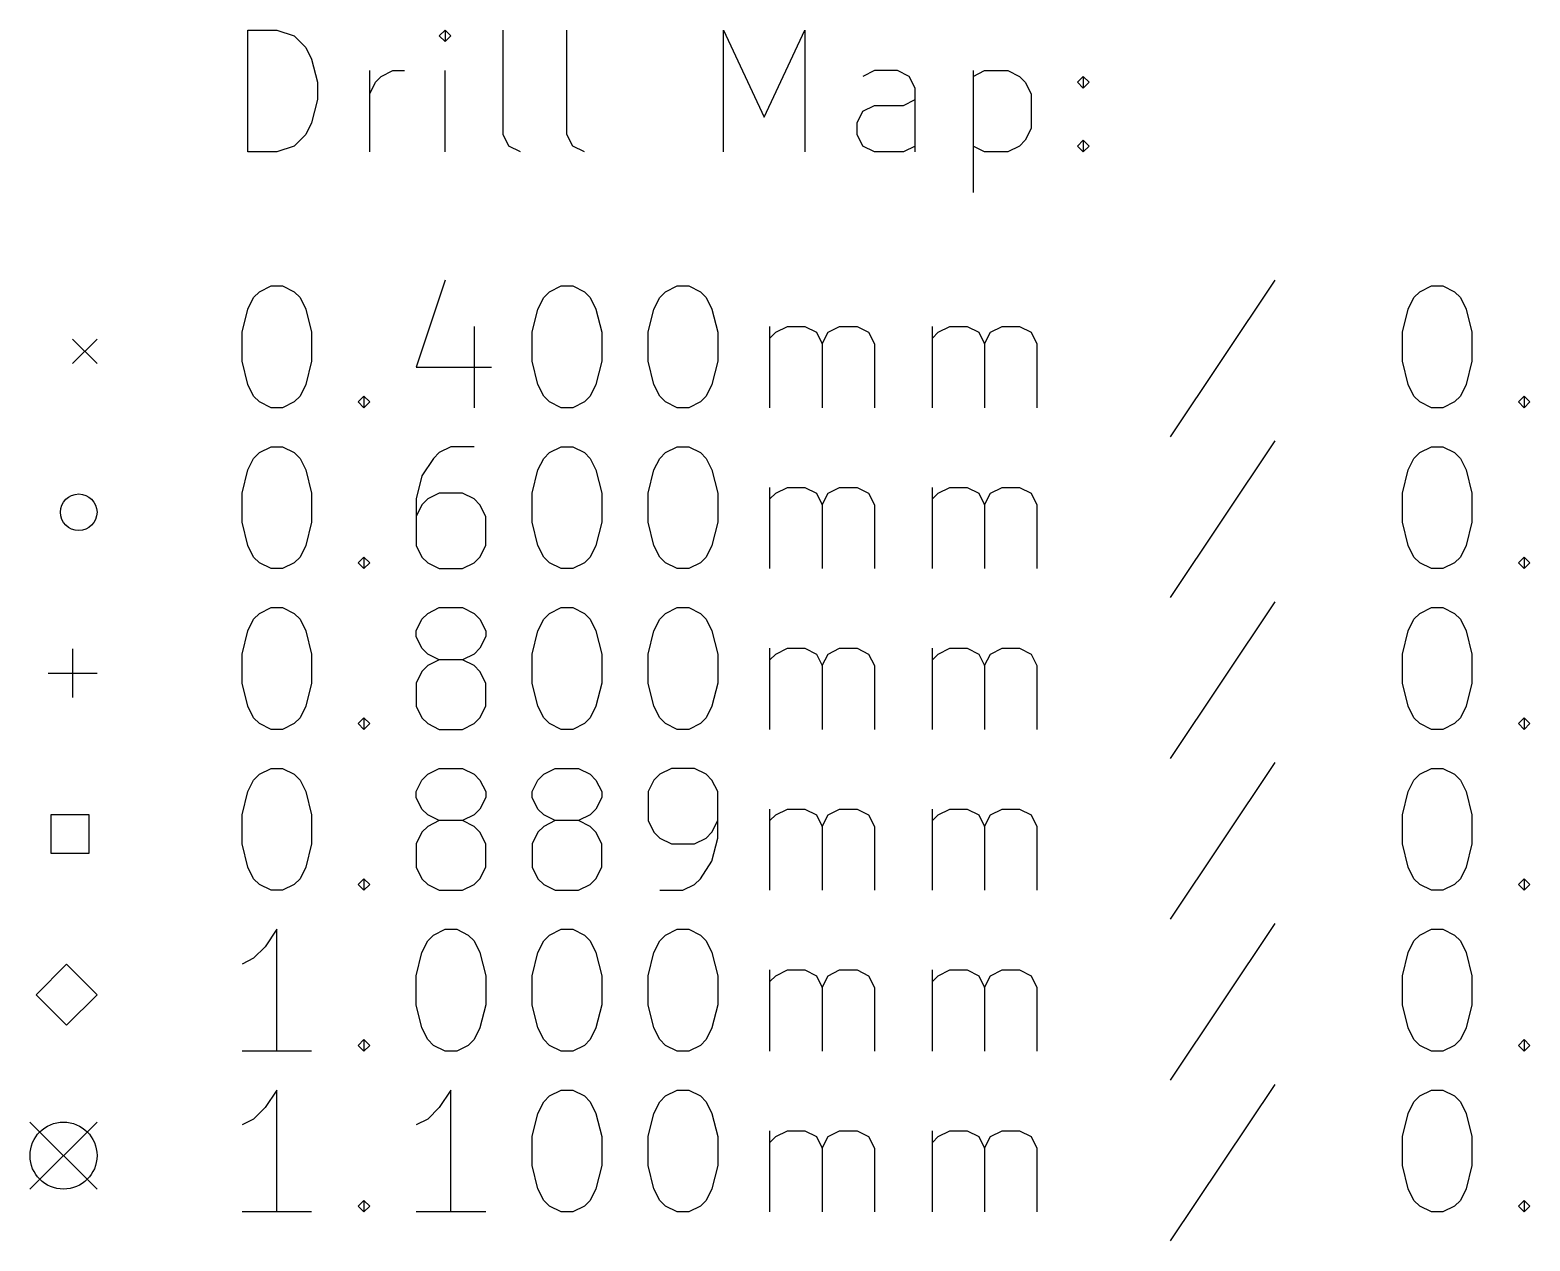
# Model space of a CAD drawing. Extents: x 49 to 158, y -170 to -45.
# Drawn here: x 48.51 to 73.13, y -169.39 to -149.51 of the extents above; entities that cross this region are included whole.
import ezdxf

# ---------------------------------------------------------------- set-up
doc = ezdxf.new("R2010")
doc.units = 0
doc.layers.add('BLACK', color=7, linetype='CONTINUOUS')

msp = doc.modelspace()

# ---------------------------------------------------------------- linework, layer by layer
at = {"layer": 'BLACK', "linetype": 'CONTINUOUS'}
for p, q in [((52.0832, -151.511), (52.0832, -149.511)), ((52.0832, -149.511), (52.5594, -149.511)), ((52.5594, -149.511), (52.8451, -149.606)), ((52.8451, -149.606), (53.0356, -149.797)), ((55.3213, -149.511), (55.226, -149.606)), ((55.226, -149.606), (55.3213, -149.702)), ((55.4165, -149.606), (55.3213, -149.511)), ((55.3213, -149.511), (55.3213, -149.702)), ((55.3213, -149.702), (55.4165, -149.606)), ((56.2737, -151.226), (56.2737, -149.511)), ((57.3213, -151.226), (57.3213, -149.511)), ((59.8927, -151.511), (59.8927, -149.511)), ((59.8927, -149.511), (60.5594, -150.94)), ((60.5594, -150.94), (61.226, -149.511)), ((61.226, -149.511), (61.226, -151.511)), ((53.0356, -149.797), (53.1308, -149.987)), ((53.1308, -149.987), (53.226, -150.368)), ((54.0832, -151.511), (54.0832, -150.178)), ((54.2737, -150.273), (54.4641, -150.178)), ((54.4641, -150.178), (54.6546, -150.178)), ((55.3213, -151.511), (55.3213, -150.178)), ((62.3689, -150.178), (62.1784, -150.273)), ((62.7499, -150.178), (62.3689, -150.178)), ((62.9403, -150.273), (62.7499, -150.178)), ((63.988, -150.178), (63.988, -152.178)), ((63.988, -150.273), (64.1784, -150.178)), ((64.1784, -150.178), (64.5594, -150.178)), ((64.5594, -150.178), (64.7499, -150.273)), ((53.226, -150.368), (53.226, -150.654)), ((54.0832, -150.559), (54.1784, -150.368)), ((54.1784, -150.368), (54.2737, -150.273)), ((63.0356, -150.464), (62.9403, -150.273)), ((64.7499, -150.273), (64.8451, -150.368)), ((64.8451, -150.368), (64.9403, -150.559)), ((65.7022, -150.368), (65.7975, -150.273)), ((65.7975, -150.464), (65.7022, -150.368)), ((65.7975, -150.273), (65.8927, -150.368)), ((65.7975, -150.273), (65.7975, -150.464)), ((65.8927, -150.368), (65.7975, -150.464)), ((53.226, -150.654), (53.1308, -151.035)), ((62.8451, -150.749), (63.0356, -150.654)), ((63.0356, -151.511), (63.0356, -150.464)), ((64.9403, -150.559), (64.9403, -151.13)), ((62.0832, -151.035), (62.1784, -150.845)), ((62.1784, -150.845), (62.3689, -150.749)), ((62.3689, -150.749), (62.8451, -150.749)), ((53.1308, -151.035), (53.0356, -151.226)), ((62.0832, -151.226), (62.0832, -151.035)), ((64.9403, -151.13), (64.8451, -151.321)), ((52.8451, -151.416), (52.5594, -151.511)), ((53.0356, -151.226), (52.8451, -151.416)), ((56.3689, -151.416), (56.2737, -151.226)), ((56.5594, -151.511), (56.3689, -151.416)), ((57.4165, -151.416), (57.3213, -151.226)), ((57.607, -151.511), (57.4165, -151.416)), ((62.1784, -151.416), (62.0832, -151.226)), ((62.3689, -151.511), (62.1784, -151.416)), ((63.0356, -151.416), (62.8451, -151.511)), ((64.1784, -151.511), (63.988, -151.416)), ((64.7499, -151.416), (64.5594, -151.511)), ((64.8451, -151.321), (64.7499, -151.416)), ((65.7022, -151.416), (65.7975, -151.321)), ((65.7975, -151.511), (65.7022, -151.416)), ((65.7975, -151.321), (65.8927, -151.416)), ((65.7975, -151.321), (65.7975, -151.511)), ((65.8927, -151.416), (65.7975, -151.511)), ((52.5594, -151.511), (52.0832, -151.511)), ((62.8451, -151.511), (62.3689, -151.511)), ((64.5594, -151.511), (64.1784, -151.511)), ((55.3213, -153.616), (54.8451, -155.045)), ((68.9403, -153.616), (67.226, -156.187)), ((52.1784, -153.902), (52.2737, -153.806)), ((52.2737, -153.806), (52.4641, -153.711)), ((52.4641, -153.711), (52.6546, -153.711)), ((52.6546, -153.711), (52.8451, -153.806)), ((52.8451, -153.806), (52.9403, -153.902)), ((56.9403, -153.902), (57.0356, -153.806)), ((57.0356, -153.806), (57.226, -153.711)), ((57.226, -153.711), (57.4165, -153.711)), ((57.4165, -153.711), (57.607, -153.806)), ((57.607, -153.806), (57.7022, -153.902)), ((58.8451, -153.902), (58.9403, -153.806)), ((58.9403, -153.806), (59.1308, -153.711)), ((59.1308, -153.711), (59.3213, -153.711)), ((59.3213, -153.711), (59.5118, -153.806)), ((59.5118, -153.806), (59.607, -153.902)), ((71.226, -153.902), (71.3213, -153.806)), ((71.3213, -153.806), (71.5118, -153.711)), ((71.5118, -153.711), (71.7022, -153.711)), ((71.7022, -153.711), (71.8927, -153.806)), ((71.8927, -153.806), (71.988, -153.902)), ((51.988, -154.473), (52.0832, -154.092)), ((52.0832, -154.092), (52.1784, -153.902)), ((52.9403, -153.902), (53.0356, -154.092)), ((53.0356, -154.092), (53.1308, -154.473)), ((56.7499, -154.473), (56.8451, -154.092)), ((56.8451, -154.092), (56.9403, -153.902)), ((57.7022, -153.902), (57.7975, -154.092)), ((57.7975, -154.092), (57.8927, -154.473)), ((58.6546, -154.473), (58.7499, -154.092)), ((58.7499, -154.092), (58.8451, -153.902)), ((59.607, -153.902), (59.7022, -154.092)), ((59.7022, -154.092), (59.7975, -154.473)), ((71.0356, -154.473), (71.1308, -154.092)), ((71.1308, -154.092), (71.226, -153.902)), ((71.988, -153.902), (72.0832, -154.092)), ((72.0832, -154.092), (72.1784, -154.473)), ((55.7975, -154.378), (55.7975, -155.711)), ((60.6546, -155.711), (60.6546, -154.378)), ((60.7499, -154.473), (60.9403, -154.378)), ((60.9403, -154.378), (61.226, -154.378)), ((61.226, -154.378), (61.4165, -154.473)), ((61.607, -154.473), (61.7975, -154.378)), ((61.7975, -154.378), (62.0832, -154.378)), ((62.0832, -154.378), (62.2737, -154.473)), ((63.3213, -155.711), (63.3213, -154.378)), ((63.4165, -154.473), (63.607, -154.378)), ((63.607, -154.378), (63.8927, -154.378)), ((63.8927, -154.378), (64.0832, -154.473)), ((64.2737, -154.473), (64.4641, -154.378)), ((64.4641, -154.378), (64.7499, -154.378)), ((64.7499, -154.378), (64.9403, -154.473)), ((49.207, -154.586), (49.607, -154.986)), ((49.607, -154.586), (49.207, -154.986)), ((51.988, -154.949), (51.988, -154.473)), ((53.1308, -154.473), (53.1308, -154.949)), ((56.7499, -154.949), (56.7499, -154.473)), ((57.8927, -154.473), (57.8927, -154.949)), ((58.6546, -154.949), (58.6546, -154.473)), ((59.7975, -154.473), (59.7975, -154.949)), ((60.6546, -154.568), (60.7499, -154.473)), ((61.4165, -154.473), (61.5118, -154.664)), ((61.5118, -154.664), (61.607, -154.473)), ((62.2737, -154.473), (62.3689, -154.664)), ((63.3213, -154.568), (63.4165, -154.473)), ((64.0832, -154.473), (64.1784, -154.664)), ((64.1784, -154.664), (64.2737, -154.473)), ((64.9403, -154.473), (65.0356, -154.664)), ((71.0356, -154.949), (71.0356, -154.473)), ((72.1784, -154.473), (72.1784, -154.949)), ((61.5118, -154.664), (61.5118, -155.711)), ((62.3689, -154.664), (62.3689, -155.711)), ((64.1784, -154.664), (64.1784, -155.711)), ((65.0356, -154.664), (65.0356, -155.711)), ((52.0832, -155.33), (51.988, -154.949)), ((53.1308, -154.949), (53.0356, -155.33)), ((54.8451, -155.045), (56.0832, -155.045)), ((56.8451, -155.33), (56.7499, -154.949)), ((57.8927, -154.949), (57.7975, -155.33)), ((58.7499, -155.33), (58.6546, -154.949)), ((59.7975, -154.949), (59.7022, -155.33)), ((71.1308, -155.33), (71.0356, -154.949)), ((72.1784, -154.949), (72.0832, -155.33)), ((52.1784, -155.521), (52.0832, -155.33)), ((53.0356, -155.33), (52.9403, -155.521)), ((56.9403, -155.521), (56.8451, -155.33)), ((57.7975, -155.33), (57.7022, -155.521)), ((58.8451, -155.521), (58.7499, -155.33)), ((59.7022, -155.33), (59.607, -155.521)), ((71.226, -155.521), (71.1308, -155.33)), ((72.0832, -155.33), (71.988, -155.521)), ((52.2737, -155.616), (52.1784, -155.521)), ((52.4641, -155.711), (52.2737, -155.616)), ((52.8451, -155.616), (52.6546, -155.711)), ((52.9403, -155.521), (52.8451, -155.616)), ((53.8927, -155.616), (53.988, -155.521)), ((53.988, -155.711), (53.8927, -155.616)), ((53.988, -155.521), (54.0832, -155.616)), ((53.988, -155.521), (53.988, -155.711)), ((54.0832, -155.616), (53.988, -155.711)), ((57.0356, -155.616), (56.9403, -155.521)), ((57.226, -155.711), (57.0356, -155.616)), ((57.607, -155.616), (57.4165, -155.711)), ((57.7022, -155.521), (57.607, -155.616)), ((58.9403, -155.616), (58.8451, -155.521)), ((59.1308, -155.711), (58.9403, -155.616)), ((59.5118, -155.616), (59.3213, -155.711)), ((59.607, -155.521), (59.5118, -155.616)), ((71.3213, -155.616), (71.226, -155.521)), ((71.5118, -155.711), (71.3213, -155.616)), ((71.8927, -155.616), (71.7022, -155.711)), ((71.988, -155.521), (71.8927, -155.616)), ((72.9403, -155.616), (73.0356, -155.521)), ((73.0356, -155.711), (72.9403, -155.616)), ((73.0356, -155.521), (73.1308, -155.616)), ((73.0356, -155.521), (73.0356, -155.711)), ((73.1308, -155.616), (73.0356, -155.711)), ((52.6546, -155.711), (52.4641, -155.711)), ((57.4165, -155.711), (57.226, -155.711)), ((59.3213, -155.711), (59.1308, -155.711)), ((71.7022, -155.711), (71.5118, -155.711)), ((52.2737, -156.446), (52.4641, -156.351)), ((52.4641, -156.351), (52.6546, -156.351)), ((52.6546, -156.351), (52.8451, -156.446)), ((55.4165, -156.351), (55.226, -156.446)), ((55.7975, -156.351), (55.4165, -156.351)), ((57.0356, -156.446), (57.226, -156.351)), ((57.226, -156.351), (57.4165, -156.351)), ((57.4165, -156.351), (57.607, -156.446)), ((58.9403, -156.446), (59.1308, -156.351)), ((59.1308, -156.351), (59.3213, -156.351)), ((59.3213, -156.351), (59.5118, -156.446)), ((68.9403, -156.256), (67.226, -158.827)), ((71.3213, -156.446), (71.5118, -156.351)), ((71.5118, -156.351), (71.7022, -156.351)), ((71.7022, -156.351), (71.8927, -156.446)), ((52.0832, -156.732), (52.1784, -156.542)), ((52.1784, -156.542), (52.2737, -156.446)), ((52.8451, -156.446), (52.9403, -156.542)), ((52.9403, -156.542), (53.0356, -156.732)), ((55.1308, -156.542), (54.9403, -156.827)), ((55.226, -156.446), (55.1308, -156.542)), ((56.8451, -156.732), (56.9403, -156.542)), ((56.9403, -156.542), (57.0356, -156.446)), ((57.607, -156.446), (57.7022, -156.542)), ((57.7022, -156.542), (57.7975, -156.732)), ((58.7499, -156.732), (58.8451, -156.542)), ((58.8451, -156.542), (58.9403, -156.446)), ((59.5118, -156.446), (59.607, -156.542)), ((59.607, -156.542), (59.7022, -156.732)), ((71.1308, -156.732), (71.226, -156.542)), ((71.226, -156.542), (71.3213, -156.446)), ((71.8927, -156.446), (71.988, -156.542)), ((71.988, -156.542), (72.0832, -156.732)), ((51.988, -157.113), (52.0832, -156.732)), ((53.0356, -156.732), (53.1308, -157.113)), ((54.9403, -156.827), (54.8451, -157.208)), ((56.7499, -157.113), (56.8451, -156.732)), ((57.7975, -156.732), (57.8927, -157.113)), ((58.6546, -157.113), (58.7499, -156.732)), ((59.7022, -156.732), (59.7975, -157.113)), ((71.0356, -157.113), (71.1308, -156.732)), ((72.0832, -156.732), (72.1784, -157.113)), ((60.6546, -158.351), (60.6546, -157.018)), ((60.7499, -157.113), (60.9403, -157.018)), ((60.9403, -157.018), (61.226, -157.018)), ((61.226, -157.018), (61.4165, -157.113)), ((61.607, -157.113), (61.7975, -157.018)), ((61.7975, -157.018), (62.0832, -157.018)), ((62.0832, -157.018), (62.2737, -157.113)), ((63.3213, -158.351), (63.3213, -157.018)), ((63.4165, -157.113), (63.607, -157.018)), ((63.607, -157.018), (63.8927, -157.018)), ((63.8927, -157.018), (64.0832, -157.113)), ((64.2737, -157.113), (64.4641, -157.018)), ((64.4641, -157.018), (64.7499, -157.018)), ((64.7499, -157.018), (64.9403, -157.113)), ((51.988, -157.589), (51.988, -157.113)), ((53.1308, -157.113), (53.1308, -157.589)), ((54.8451, -157.208), (54.8451, -157.97)), ((54.9403, -157.304), (54.8451, -157.494)), ((55.0356, -157.208), (54.9403, -157.304)), ((55.226, -157.113), (55.0356, -157.208)), ((55.607, -157.113), (55.226, -157.113)), ((55.7975, -157.208), (55.607, -157.113)), ((55.8927, -157.304), (55.7975, -157.208)), ((55.988, -157.494), (55.8927, -157.304)), ((56.7499, -157.589), (56.7499, -157.113)), ((57.8927, -157.113), (57.8927, -157.589)), ((58.6546, -157.589), (58.6546, -157.113)), ((59.7975, -157.113), (59.7975, -157.589)), ((60.6546, -157.208), (60.7499, -157.113)), ((61.4165, -157.113), (61.5118, -157.304)), ((61.5118, -157.304), (61.607, -157.113)), ((61.5118, -157.304), (61.5118, -158.351)), ((62.2737, -157.113), (62.3689, -157.304)), ((62.3689, -157.304), (62.3689, -158.351)), ((63.3213, -157.208), (63.4165, -157.113)), ((64.0832, -157.113), (64.1784, -157.304)), ((64.1784, -157.304), (64.2737, -157.113)), ((64.1784, -157.304), (64.1784, -158.351)), ((64.9403, -157.113), (65.0356, -157.304)), ((65.0356, -157.304), (65.0356, -158.351)), ((71.0356, -157.589), (71.0356, -157.113)), ((72.1784, -157.113), (72.1784, -157.589)), ((52.0832, -157.97), (51.988, -157.589)), ((53.1308, -157.589), (53.0356, -157.97)), ((55.988, -157.97), (55.988, -157.494)), ((56.8451, -157.97), (56.7499, -157.589)), ((57.8927, -157.589), (57.7975, -157.97)), ((58.7499, -157.97), (58.6546, -157.589)), ((59.7975, -157.589), (59.7022, -157.97)), ((71.1308, -157.97), (71.0356, -157.589)), ((72.1784, -157.589), (72.0832, -157.97)), ((52.1784, -158.161), (52.0832, -157.97)), ((53.0356, -157.97), (52.9403, -158.161)), ((54.8451, -157.97), (54.9403, -158.161)), ((55.8927, -158.161), (55.988, -157.97)), ((56.9403, -158.161), (56.8451, -157.97)), ((57.7975, -157.97), (57.7022, -158.161)), ((58.8451, -158.161), (58.7499, -157.97)), ((59.7022, -157.97), (59.607, -158.161)), ((71.226, -158.161), (71.1308, -157.97)), ((72.0832, -157.97), (71.988, -158.161)), ((52.2737, -158.256), (52.1784, -158.161)), ((52.4641, -158.351), (52.2737, -158.256)), ((52.8451, -158.256), (52.6546, -158.351)), ((52.9403, -158.161), (52.8451, -158.256)), ((53.8927, -158.256), (53.988, -158.161)), ((53.988, -158.351), (53.8927, -158.256)), ((53.988, -158.161), (54.0832, -158.256)), ((53.988, -158.161), (53.988, -158.351)), ((54.0832, -158.256), (53.988, -158.351)), ((54.9403, -158.161), (55.0356, -158.256)), ((55.0356, -158.256), (55.226, -158.351)), ((55.607, -158.351), (55.7975, -158.256)), ((55.7975, -158.256), (55.8927, -158.161)), ((57.0356, -158.256), (56.9403, -158.161)), ((57.226, -158.351), (57.0356, -158.256)), ((57.607, -158.256), (57.4165, -158.351)), ((57.7022, -158.161), (57.607, -158.256)), ((58.9403, -158.256), (58.8451, -158.161)), ((59.1308, -158.351), (58.9403, -158.256)), ((59.5118, -158.256), (59.3213, -158.351)), ((59.607, -158.161), (59.5118, -158.256)), ((71.3213, -158.256), (71.226, -158.161)), ((71.5118, -158.351), (71.3213, -158.256)), ((71.8927, -158.256), (71.7022, -158.351)), ((71.988, -158.161), (71.8927, -158.256)), ((72.9403, -158.256), (73.0356, -158.161)), ((73.0356, -158.351), (72.9403, -158.256)), ((73.0356, -158.161), (73.1308, -158.256)), ((73.0356, -158.161), (73.0356, -158.351)), ((73.1308, -158.256), (73.0356, -158.351)), ((52.6546, -158.351), (52.4641, -158.351)), ((55.226, -158.351), (55.607, -158.351)), ((57.4165, -158.351), (57.226, -158.351)), ((59.3213, -158.351), (59.1308, -158.351)), ((71.7022, -158.351), (71.5118, -158.351)), ((52.2737, -159.086), (52.4641, -158.991)), ((52.4641, -158.991), (52.6546, -158.991)), ((52.6546, -158.991), (52.8451, -159.086)), ((55.0356, -159.086), (55.226, -158.991)), ((55.226, -158.991), (55.607, -158.991)), ((55.607, -158.991), (55.7975, -159.086)), ((57.0356, -159.086), (57.226, -158.991)), ((57.226, -158.991), (57.4165, -158.991)), ((57.4165, -158.991), (57.607, -159.086)), ((58.9403, -159.086), (59.1308, -158.991)), ((59.1308, -158.991), (59.3213, -158.991)), ((59.3213, -158.991), (59.5118, -159.086)), ((68.9403, -158.896), (67.226, -161.467)), ((71.3213, -159.086), (71.5118, -158.991)), ((71.5118, -158.991), (71.7022, -158.991)), ((71.7022, -158.991), (71.8927, -159.086)), ((52.0832, -159.372), (52.1784, -159.182)), ((52.1784, -159.182), (52.2737, -159.086)), ((52.8451, -159.086), (52.9403, -159.182)), ((52.9403, -159.182), (53.0356, -159.372)), ((54.8451, -159.372), (54.9403, -159.182)), ((54.9403, -159.182), (55.0356, -159.086)), ((55.7975, -159.086), (55.8927, -159.182)), ((55.8927, -159.182), (55.988, -159.372)), ((56.8451, -159.372), (56.9403, -159.182)), ((56.9403, -159.182), (57.0356, -159.086)), ((57.607, -159.086), (57.7022, -159.182)), ((57.7022, -159.182), (57.7975, -159.372)), ((58.7499, -159.372), (58.8451, -159.182)), ((58.8451, -159.182), (58.9403, -159.086)), ((59.5118, -159.086), (59.607, -159.182)), ((59.607, -159.182), (59.7022, -159.372)), ((71.1308, -159.372), (71.226, -159.182)), ((71.226, -159.182), (71.3213, -159.086)), ((71.8927, -159.086), (71.988, -159.182)), ((71.988, -159.182), (72.0832, -159.372)), ((51.988, -159.753), (52.0832, -159.372)), ((53.0356, -159.372), (53.1308, -159.753)), ((54.8451, -159.467), (54.8451, -159.372)), ((54.9403, -159.658), (54.8451, -159.467)), ((55.988, -159.467), (55.8927, -159.658)), ((55.988, -159.372), (55.988, -159.467)), ((56.7499, -159.753), (56.8451, -159.372)), ((57.7975, -159.372), (57.8927, -159.753)), ((58.6546, -159.753), (58.7499, -159.372)), ((59.7022, -159.372), (59.7975, -159.753)), ((71.0356, -159.753), (71.1308, -159.372)), ((72.0832, -159.372), (72.1784, -159.753)), ((49.207, -159.666), (49.207, -160.466)), ((51.988, -160.229), (51.988, -159.753)), ((53.1308, -159.753), (53.1308, -160.229)), ((55.0356, -159.753), (54.9403, -159.658)), ((55.226, -159.848), (55.0356, -159.753)), ((55.7975, -159.753), (55.607, -159.848)), ((55.8927, -159.658), (55.7975, -159.753)), ((56.7499, -160.229), (56.7499, -159.753)), ((57.8927, -159.753), (57.8927, -160.229)), ((58.6546, -160.229), (58.6546, -159.753)), ((59.7975, -159.753), (59.7975, -160.229)), ((60.6546, -160.991), (60.6546, -159.658)), ((60.6546, -159.848), (60.7499, -159.753)), ((60.7499, -159.753), (60.9403, -159.658)), ((60.9403, -159.658), (61.226, -159.658)), ((61.226, -159.658), (61.4165, -159.753)), ((61.4165, -159.753), (61.5118, -159.944)), ((61.5118, -159.944), (61.607, -159.753)), ((61.607, -159.753), (61.7975, -159.658)), ((61.7975, -159.658), (62.0832, -159.658)), ((62.0832, -159.658), (62.2737, -159.753)), ((62.2737, -159.753), (62.3689, -159.944)), ((63.3213, -160.991), (63.3213, -159.658)), ((63.3213, -159.848), (63.4165, -159.753)), ((63.4165, -159.753), (63.607, -159.658)), ((63.607, -159.658), (63.8927, -159.658)), ((63.8927, -159.658), (64.0832, -159.753)), ((64.0832, -159.753), (64.1784, -159.944)), ((64.1784, -159.944), (64.2737, -159.753)), ((64.2737, -159.753), (64.4641, -159.658)), ((64.4641, -159.658), (64.7499, -159.658)), ((64.7499, -159.658), (64.9403, -159.753)), ((64.9403, -159.753), (65.0356, -159.944)), ((71.0356, -160.229), (71.0356, -159.753)), ((72.1784, -159.753), (72.1784, -160.229)), ((54.9403, -160.039), (54.8451, -160.229)), ((55.0356, -159.944), (54.9403, -160.039)), ((55.226, -159.848), (55.0356, -159.944)), ((55.607, -159.848), (55.226, -159.848)), ((55.7975, -159.944), (55.607, -159.848)), ((55.8927, -160.039), (55.7975, -159.944)), ((55.988, -160.229), (55.8927, -160.039)), ((61.5118, -159.944), (61.5118, -160.991)), ((62.3689, -159.944), (62.3689, -160.991)), ((64.1784, -159.944), (64.1784, -160.991)), ((65.0356, -159.944), (65.0356, -160.991)), ((48.807, -160.066), (49.607, -160.066)), ((52.0832, -160.61), (51.988, -160.229)), ((53.1308, -160.229), (53.0356, -160.61)), ((54.8451, -160.229), (54.8451, -160.61)), ((55.988, -160.61), (55.988, -160.229)), ((56.8451, -160.61), (56.7499, -160.229)), ((57.8927, -160.229), (57.7975, -160.61)), ((58.7499, -160.61), (58.6546, -160.229)), ((59.7975, -160.229), (59.7022, -160.61)), ((71.1308, -160.61), (71.0356, -160.229)), ((72.1784, -160.229), (72.0832, -160.61)), ((52.1784, -160.801), (52.0832, -160.61)), ((53.0356, -160.61), (52.9403, -160.801)), ((54.8451, -160.61), (54.9403, -160.801)), ((55.8927, -160.801), (55.988, -160.61)), ((56.9403, -160.801), (56.8451, -160.61)), ((57.7975, -160.61), (57.7022, -160.801)), ((58.8451, -160.801), (58.7499, -160.61)), ((59.7022, -160.61), (59.607, -160.801)), ((71.226, -160.801), (71.1308, -160.61)), ((72.0832, -160.61), (71.988, -160.801)), ((52.2737, -160.896), (52.1784, -160.801)), ((52.4641, -160.991), (52.2737, -160.896)), ((52.6546, -160.991), (52.4641, -160.991)), ((52.8451, -160.896), (52.6546, -160.991)), ((52.9403, -160.801), (52.8451, -160.896)), ((53.8927, -160.896), (53.988, -160.801)), ((53.988, -160.991), (53.8927, -160.896)), ((53.988, -160.801), (54.0832, -160.896)), ((53.988, -160.801), (53.988, -160.991)), ((54.0832, -160.896), (53.988, -160.991)), ((54.9403, -160.801), (55.0356, -160.896)), ((55.0356, -160.896), (55.226, -160.991)), ((55.226, -160.991), (55.607, -160.991)), ((55.607, -160.991), (55.7975, -160.896)), ((55.7975, -160.896), (55.8927, -160.801)), ((57.0356, -160.896), (56.9403, -160.801)), ((57.226, -160.991), (57.0356, -160.896)), ((57.4165, -160.991), (57.226, -160.991)), ((57.607, -160.896), (57.4165, -160.991)), ((57.7022, -160.801), (57.607, -160.896)), ((58.9403, -160.896), (58.8451, -160.801)), ((59.1308, -160.991), (58.9403, -160.896)), ((59.3213, -160.991), (59.1308, -160.991)), ((59.5118, -160.896), (59.3213, -160.991)), ((59.607, -160.801), (59.5118, -160.896)), ((71.3213, -160.896), (71.226, -160.801)), ((71.5118, -160.991), (71.3213, -160.896)), ((71.7022, -160.991), (71.5118, -160.991)), ((71.8927, -160.896), (71.7022, -160.991)), ((71.988, -160.801), (71.8927, -160.896)), ((72.9403, -160.896), (73.0356, -160.801)), ((73.0356, -160.991), (72.9403, -160.896)), ((73.0356, -160.801), (73.1308, -160.896)), ((73.0356, -160.801), (73.0356, -160.991)), ((73.1308, -160.896), (73.0356, -160.991)), ((52.1784, -161.822), (52.2737, -161.726)), ((52.2737, -161.726), (52.4641, -161.631)), ((52.4641, -161.631), (52.6546, -161.631)), ((52.6546, -161.631), (52.8451, -161.726)), ((52.8451, -161.726), (52.9403, -161.822)), ((54.9403, -161.822), (55.0356, -161.726)), ((55.0356, -161.726), (55.226, -161.631)), ((55.226, -161.631), (55.607, -161.631)), ((55.607, -161.631), (55.7975, -161.726)), ((55.7975, -161.726), (55.8927, -161.822)), ((56.8451, -161.822), (56.9403, -161.726)), ((56.9403, -161.726), (57.1308, -161.631)), ((57.1308, -161.631), (57.5118, -161.631)), ((57.5118, -161.631), (57.7022, -161.726)), ((57.7022, -161.726), (57.7975, -161.822)), ((58.8451, -161.726), (58.7499, -161.822)), ((59.0356, -161.631), (58.8451, -161.726)), ((59.4165, -161.631), (59.0356, -161.631)), ((59.607, -161.726), (59.4165, -161.631)), ((59.7022, -161.822), (59.607, -161.726)), ((68.9403, -161.536), (67.226, -164.107)), ((71.226, -161.822), (71.3213, -161.726)), ((71.3213, -161.726), (71.5118, -161.631)), ((71.5118, -161.631), (71.7022, -161.631)), ((71.7022, -161.631), (71.8927, -161.726)), ((71.8927, -161.726), (71.988, -161.822)), ((51.988, -162.393), (52.0832, -162.012)), ((52.0832, -162.012), (52.1784, -161.822)), ((52.9403, -161.822), (53.0356, -162.012)), ((53.0356, -162.012), (53.1308, -162.393)), ((54.8451, -162.012), (54.9403, -161.822)), ((54.8451, -162.107), (54.8451, -162.012)), ((55.8927, -161.822), (55.988, -162.012)), ((55.988, -162.012), (55.988, -162.107)), ((56.7499, -162.012), (56.8451, -161.822)), ((56.7499, -162.107), (56.7499, -162.012)), ((57.7975, -161.822), (57.8927, -162.012)), ((57.8927, -162.012), (57.8927, -162.107)), ((58.7499, -161.822), (58.6546, -162.012)), ((58.6546, -162.012), (58.6546, -162.488)), ((59.7975, -162.012), (59.7022, -161.822)), ((59.7975, -162.774), (59.7975, -162.012)), ((71.0356, -162.393), (71.1308, -162.012)), ((71.1308, -162.012), (71.226, -161.822)), ((71.988, -161.822), (72.0832, -162.012)), ((72.0832, -162.012), (72.1784, -162.393)), ((54.9403, -162.298), (54.8451, -162.107)), ((55.988, -162.107), (55.8927, -162.298)), ((56.8451, -162.298), (56.7499, -162.107)), ((57.8927, -162.107), (57.7975, -162.298)), ((49.4768, -162.392), (48.8482, -162.392)), ((48.8482, -162.392), (48.8482, -163.02)), ((49.4768, -163.02), (49.4768, -162.392)), ((51.988, -162.869), (51.988, -162.393)), ((53.1308, -162.393), (53.1308, -162.869)), ((55.0356, -162.393), (54.9403, -162.298)), ((55.226, -162.488), (55.0356, -162.393)), ((55.226, -162.488), (55.0356, -162.584)), ((55.607, -162.488), (55.226, -162.488)), ((55.7975, -162.393), (55.607, -162.488)), ((55.7975, -162.584), (55.607, -162.488)), ((55.8927, -162.298), (55.7975, -162.393)), ((56.9403, -162.393), (56.8451, -162.298)), ((57.1308, -162.488), (56.9403, -162.393)), ((57.1308, -162.488), (56.9403, -162.584)), ((57.5118, -162.488), (57.1308, -162.488)), ((57.7022, -162.393), (57.5118, -162.488)), ((57.7022, -162.584), (57.5118, -162.488)), ((57.7975, -162.298), (57.7022, -162.393)), ((58.6546, -162.488), (58.7499, -162.679)), ((59.7022, -162.679), (59.7975, -162.488)), ((60.6546, -163.631), (60.6546, -162.298)), ((60.6546, -162.488), (60.7499, -162.393)), ((60.7499, -162.393), (60.9403, -162.298)), ((60.9403, -162.298), (61.226, -162.298)), ((61.226, -162.298), (61.4165, -162.393)), ((61.4165, -162.393), (61.5118, -162.584)), ((61.5118, -162.584), (61.607, -162.393)), ((61.607, -162.393), (61.7975, -162.298)), ((61.7975, -162.298), (62.0832, -162.298)), ((62.0832, -162.298), (62.2737, -162.393)), ((62.2737, -162.393), (62.3689, -162.584)), ((63.3213, -163.631), (63.3213, -162.298)), ((63.3213, -162.488), (63.4165, -162.393)), ((63.4165, -162.393), (63.607, -162.298)), ((63.607, -162.298), (63.8927, -162.298)), ((63.8927, -162.298), (64.0832, -162.393)), ((64.0832, -162.393), (64.1784, -162.584)), ((64.1784, -162.584), (64.2737, -162.393)), ((64.2737, -162.393), (64.4641, -162.298)), ((64.4641, -162.298), (64.7499, -162.298)), ((64.7499, -162.298), (64.9403, -162.393)), ((64.9403, -162.393), (65.0356, -162.584)), ((71.0356, -162.869), (71.0356, -162.393)), ((72.1784, -162.393), (72.1784, -162.869)), ((54.9403, -162.679), (54.8451, -162.869)), ((55.0356, -162.584), (54.9403, -162.679)), ((55.8927, -162.679), (55.7975, -162.584)), ((55.988, -162.869), (55.8927, -162.679)), ((56.8451, -162.679), (56.7499, -162.869)), ((56.9403, -162.584), (56.8451, -162.679)), ((57.7975, -162.679), (57.7022, -162.584)), ((57.8927, -162.869), (57.7975, -162.679)), ((58.7499, -162.679), (58.8451, -162.774)), ((59.607, -162.774), (59.7022, -162.679)), ((61.5118, -162.584), (61.5118, -163.631)), ((62.3689, -162.584), (62.3689, -163.631)), ((64.1784, -162.584), (64.1784, -163.631)), ((65.0356, -162.584), (65.0356, -163.631)), ((52.0832, -163.25), (51.988, -162.869)), ((53.1308, -162.869), (53.0356, -163.25)), ((54.8451, -162.869), (54.8451, -163.25)), ((55.988, -163.25), (55.988, -162.869)), ((56.7499, -162.869), (56.7499, -163.25)), ((57.8927, -163.25), (57.8927, -162.869)), ((58.8451, -162.774), (59.0356, -162.869)), ((59.0356, -162.869), (59.4165, -162.869)), ((59.4165, -162.869), (59.607, -162.774)), ((59.7022, -163.155), (59.7975, -162.774)), ((71.1308, -163.25), (71.0356, -162.869)), ((72.1784, -162.869), (72.0832, -163.25)), ((48.8482, -163.02), (49.4768, -163.02)), ((52.1784, -163.441), (52.0832, -163.25)), ((53.0356, -163.25), (52.9403, -163.441)), ((54.8451, -163.25), (54.9403, -163.441)), ((55.8927, -163.441), (55.988, -163.25)), ((56.7499, -163.25), (56.8451, -163.441)), ((57.7975, -163.441), (57.8927, -163.25)), ((59.5118, -163.441), (59.7022, -163.155)), ((71.226, -163.441), (71.1308, -163.25)), ((72.0832, -163.25), (71.988, -163.441)), ((52.2737, -163.536), (52.1784, -163.441)), ((52.9403, -163.441), (52.8451, -163.536)), ((53.8927, -163.536), (53.988, -163.441)), ((53.988, -163.441), (54.0832, -163.536)), ((53.988, -163.441), (53.988, -163.631)), ((54.9403, -163.441), (55.0356, -163.536)), ((55.7975, -163.536), (55.8927, -163.441)), ((56.8451, -163.441), (56.9403, -163.536)), ((57.7022, -163.536), (57.7975, -163.441)), ((59.4165, -163.536), (59.5118, -163.441)), ((71.3213, -163.536), (71.226, -163.441)), ((71.988, -163.441), (71.8927, -163.536)), ((72.9403, -163.536), (73.0356, -163.441)), ((73.0356, -163.441), (73.1308, -163.536)), ((73.0356, -163.441), (73.0356, -163.631)), ((52.4641, -163.631), (52.2737, -163.536)), ((52.6546, -163.631), (52.4641, -163.631)), ((52.8451, -163.536), (52.6546, -163.631)), ((53.988, -163.631), (53.8927, -163.536)), ((54.0832, -163.536), (53.988, -163.631)), ((55.0356, -163.536), (55.226, -163.631)), ((55.226, -163.631), (55.607, -163.631)), ((55.607, -163.631), (55.7975, -163.536)), ((56.9403, -163.536), (57.1308, -163.631)), ((57.1308, -163.631), (57.5118, -163.631)), ((57.5118, -163.631), (57.7022, -163.536)), ((58.8451, -163.631), (59.226, -163.631)), ((59.226, -163.631), (59.4165, -163.536)), ((71.5118, -163.631), (71.3213, -163.536)), ((71.7022, -163.631), (71.5118, -163.631)), ((71.8927, -163.536), (71.7022, -163.631)), ((73.0356, -163.631), (72.9403, -163.536)), ((73.1308, -163.536), (73.0356, -163.631)), ((68.9403, -164.176), (67.226, -166.747)), ((52.5594, -164.271), (52.3689, -164.557)), ((52.5594, -166.271), (52.5594, -164.271)), ((54.9403, -164.652), (55.0356, -164.462)), ((55.0356, -164.462), (55.1308, -164.366)), ((55.1308, -164.366), (55.3213, -164.271)), ((55.3213, -164.271), (55.5118, -164.271)), ((55.5118, -164.271), (55.7022, -164.366)), ((55.7022, -164.366), (55.7975, -164.462)), ((55.7975, -164.462), (55.8927, -164.652)), ((56.8451, -164.652), (56.9403, -164.462)), ((56.9403, -164.462), (57.0356, -164.366)), ((57.0356, -164.366), (57.226, -164.271)), ((57.226, -164.271), (57.4165, -164.271)), ((57.4165, -164.271), (57.607, -164.366)), ((57.607, -164.366), (57.7022, -164.462)), ((57.7022, -164.462), (57.7975, -164.652)), ((58.7499, -164.652), (58.8451, -164.462)), ((58.8451, -164.462), (58.9403, -164.366)), ((58.9403, -164.366), (59.1308, -164.271)), ((59.1308, -164.271), (59.3213, -164.271)), ((59.3213, -164.271), (59.5118, -164.366)), ((59.5118, -164.366), (59.607, -164.462)), ((59.607, -164.462), (59.7022, -164.652)), ((71.1308, -164.652), (71.226, -164.462)), ((71.226, -164.462), (71.3213, -164.366)), ((71.3213, -164.366), (71.5118, -164.271)), ((71.5118, -164.271), (71.7022, -164.271)), ((71.7022, -164.271), (71.8927, -164.366)), ((71.8927, -164.366), (71.988, -164.462)), ((71.988, -164.462), (72.0832, -164.652)), ((52.3689, -164.557), (52.1784, -164.747)), ((54.8451, -165.033), (54.9403, -164.652)), ((55.8927, -164.652), (55.988, -165.033)), ((56.7499, -165.033), (56.8451, -164.652)), ((57.7975, -164.652), (57.8927, -165.033)), ((58.6546, -165.033), (58.7499, -164.652)), ((59.7022, -164.652), (59.7975, -165.033)), ((71.0356, -165.033), (71.1308, -164.652)), ((72.0832, -164.652), (72.1784, -165.033)), ((49.107, -164.846), (48.607, -165.346)), ((49.607, -165.346), (49.107, -164.846)), ((52.1784, -164.747), (51.988, -164.843)), ((60.6546, -166.271), (60.6546, -164.938)), ((60.7499, -165.033), (60.9403, -164.938)), ((60.9403, -164.938), (61.226, -164.938)), ((61.226, -164.938), (61.4165, -165.033)), ((61.607, -165.033), (61.7975, -164.938)), ((61.7975, -164.938), (62.0832, -164.938)), ((62.0832, -164.938), (62.2737, -165.033)), ((63.3213, -166.271), (63.3213, -164.938)), ((63.4165, -165.033), (63.607, -164.938)), ((63.607, -164.938), (63.8927, -164.938)), ((63.8927, -164.938), (64.0832, -165.033)), ((64.2737, -165.033), (64.4641, -164.938)), ((64.4641, -164.938), (64.7499, -164.938)), ((64.7499, -164.938), (64.9403, -165.033)), ((54.8451, -165.509), (54.8451, -165.033)), ((55.988, -165.033), (55.988, -165.509)), ((56.7499, -165.509), (56.7499, -165.033)), ((57.8927, -165.033), (57.8927, -165.509)), ((58.6546, -165.509), (58.6546, -165.033)), ((59.7975, -165.033), (59.7975, -165.509)), ((60.6546, -165.128), (60.7499, -165.033)), ((61.4165, -165.033), (61.5118, -165.224)), ((61.5118, -165.224), (61.607, -165.033)), ((61.5118, -165.224), (61.5118, -166.271)), ((62.2737, -165.033), (62.3689, -165.224)), ((62.3689, -165.224), (62.3689, -166.271)), ((63.3213, -165.128), (63.4165, -165.033)), ((64.0832, -165.033), (64.1784, -165.224)), ((64.1784, -165.224), (64.2737, -165.033)), ((64.1784, -165.224), (64.1784, -166.271)), ((64.9403, -165.033), (65.0356, -165.224)), ((65.0356, -165.224), (65.0356, -166.271)), ((71.0356, -165.509), (71.0356, -165.033)), ((72.1784, -165.033), (72.1784, -165.509)), ((48.607, -165.346), (49.107, -165.846)), ((49.107, -165.846), (49.607, -165.346)), ((54.9403, -165.89), (54.8451, -165.509)), ((55.988, -165.509), (55.8927, -165.89)), ((56.8451, -165.89), (56.7499, -165.509)), ((57.8927, -165.509), (57.7975, -165.89)), ((58.7499, -165.89), (58.6546, -165.509)), ((59.7975, -165.509), (59.7022, -165.89)), ((71.1308, -165.89), (71.0356, -165.509)), ((72.1784, -165.509), (72.0832, -165.89)), ((55.0356, -166.081), (54.9403, -165.89)), ((55.8927, -165.89), (55.7975, -166.081)), ((56.9403, -166.081), (56.8451, -165.89)), ((57.7975, -165.89), (57.7022, -166.081)), ((58.8451, -166.081), (58.7499, -165.89)), ((59.7022, -165.89), (59.607, -166.081)), ((71.226, -166.081), (71.1308, -165.89)), ((72.0832, -165.89), (71.988, -166.081)), ((53.8927, -166.176), (53.988, -166.081)), ((53.988, -166.271), (53.8927, -166.176)), ((53.988, -166.081), (54.0832, -166.176)), ((53.988, -166.081), (53.988, -166.271)), ((54.0832, -166.176), (53.988, -166.271)), ((55.1308, -166.176), (55.0356, -166.081)), ((55.3213, -166.271), (55.1308, -166.176)), ((55.7022, -166.176), (55.5118, -166.271)), ((55.7975, -166.081), (55.7022, -166.176)), ((57.0356, -166.176), (56.9403, -166.081)), ((57.226, -166.271), (57.0356, -166.176)), ((57.607, -166.176), (57.4165, -166.271)), ((57.7022, -166.081), (57.607, -166.176)), ((58.9403, -166.176), (58.8451, -166.081)), ((59.1308, -166.271), (58.9403, -166.176)), ((59.5118, -166.176), (59.3213, -166.271)), ((59.607, -166.081), (59.5118, -166.176)), ((71.3213, -166.176), (71.226, -166.081)), ((71.5118, -166.271), (71.3213, -166.176)), ((71.8927, -166.176), (71.7022, -166.271)), ((71.988, -166.081), (71.8927, -166.176)), ((72.9403, -166.176), (73.0356, -166.081)), ((73.0356, -166.271), (72.9403, -166.176)), ((73.0356, -166.081), (73.1308, -166.176)), ((73.0356, -166.081), (73.0356, -166.271)), ((73.1308, -166.176), (73.0356, -166.271)), ((53.1308, -166.271), (51.988, -166.271)), ((55.5118, -166.271), (55.3213, -166.271)), ((57.4165, -166.271), (57.226, -166.271)), ((59.3213, -166.271), (59.1308, -166.271)), ((71.7022, -166.271), (71.5118, -166.271)), ((52.5594, -166.911), (52.3689, -167.197)), ((52.5594, -168.911), (52.5594, -166.911)), ((55.4165, -166.911), (55.226, -167.197)), ((55.4165, -168.911), (55.4165, -166.911)), ((57.0356, -167.006), (57.226, -166.911)), ((57.226, -166.911), (57.4165, -166.911)), ((57.4165, -166.911), (57.607, -167.006)), ((58.9403, -167.006), (59.1308, -166.911)), ((59.1308, -166.911), (59.3213, -166.911)), ((59.3213, -166.911), (59.5118, -167.006)), ((68.9403, -166.816), (67.226, -169.387)), ((71.3213, -167.006), (71.5118, -166.911)), ((71.5118, -166.911), (71.7022, -166.911)), ((71.7022, -166.911), (71.8927, -167.006)), ((56.8451, -167.292), (56.9403, -167.102)), ((56.9403, -167.102), (57.0356, -167.006)), ((57.607, -167.006), (57.7022, -167.102)), ((57.7022, -167.102), (57.7975, -167.292)), ((58.7499, -167.292), (58.8451, -167.102)), ((58.8451, -167.102), (58.9403, -167.006)), ((59.5118, -167.006), (59.607, -167.102)), ((59.607, -167.102), (59.7022, -167.292)), ((71.1308, -167.292), (71.226, -167.102)), ((71.226, -167.102), (71.3213, -167.006)), ((71.8927, -167.006), (71.988, -167.102)), ((71.988, -167.102), (72.0832, -167.292)), ((48.507, -167.436), (49.607, -168.536)), ((49.607, -167.436), (48.507, -168.536)), ((52.1784, -167.387), (51.988, -167.483)), ((52.3689, -167.197), (52.1784, -167.387)), ((55.0356, -167.387), (54.8451, -167.483)), ((55.226, -167.197), (55.0356, -167.387)), ((56.7499, -167.673), (56.8451, -167.292)), ((57.7975, -167.292), (57.8927, -167.673)), ((58.6546, -167.673), (58.7499, -167.292)), ((59.7022, -167.292), (59.7975, -167.673)), ((71.0356, -167.673), (71.1308, -167.292)), ((72.0832, -167.292), (72.1784, -167.673)), ((56.7499, -168.149), (56.7499, -167.673)), ((57.8927, -167.673), (57.8927, -168.149)), ((58.6546, -168.149), (58.6546, -167.673)), ((59.7975, -167.673), (59.7975, -168.149)), ((60.6546, -168.911), (60.6546, -167.578)), ((60.6546, -167.768), (60.7499, -167.673)), ((60.7499, -167.673), (60.9403, -167.578)), ((60.9403, -167.578), (61.226, -167.578)), ((61.226, -167.578), (61.4165, -167.673)), ((61.4165, -167.673), (61.5118, -167.864)), ((61.5118, -167.864), (61.607, -167.673)), ((61.607, -167.673), (61.7975, -167.578)), ((61.7975, -167.578), (62.0832, -167.578)), ((62.0832, -167.578), (62.2737, -167.673)), ((62.2737, -167.673), (62.3689, -167.864)), ((63.3213, -168.911), (63.3213, -167.578)), ((63.3213, -167.768), (63.4165, -167.673)), ((63.4165, -167.673), (63.607, -167.578)), ((63.607, -167.578), (63.8927, -167.578)), ((63.8927, -167.578), (64.0832, -167.673)), ((64.0832, -167.673), (64.1784, -167.864)), ((64.1784, -167.864), (64.2737, -167.673)), ((64.2737, -167.673), (64.4641, -167.578)), ((64.4641, -167.578), (64.7499, -167.578)), ((64.7499, -167.578), (64.9403, -167.673)), ((64.9403, -167.673), (65.0356, -167.864)), ((71.0356, -168.149), (71.0356, -167.673)), ((72.1784, -167.673), (72.1784, -168.149)), ((61.5118, -167.864), (61.5118, -168.911)), ((62.3689, -167.864), (62.3689, -168.911)), ((64.1784, -167.864), (64.1784, -168.911)), ((65.0356, -167.864), (65.0356, -168.911)), ((56.8451, -168.53), (56.7499, -168.149)), ((57.8927, -168.149), (57.7975, -168.53)), ((58.7499, -168.53), (58.6546, -168.149)), ((59.7975, -168.149), (59.7022, -168.53)), ((71.1308, -168.53), (71.0356, -168.149)), ((72.1784, -168.149), (72.0832, -168.53)), ((56.9403, -168.721), (56.8451, -168.53)), ((57.7975, -168.53), (57.7022, -168.721)), ((58.8451, -168.721), (58.7499, -168.53)), ((59.7022, -168.53), (59.607, -168.721)), ((71.226, -168.721), (71.1308, -168.53)), ((72.0832, -168.53), (71.988, -168.721)), ((53.1308, -168.911), (51.988, -168.911)), ((53.8927, -168.816), (53.988, -168.721)), ((53.988, -168.911), (53.8927, -168.816)), ((53.988, -168.721), (54.0832, -168.816)), ((53.988, -168.721), (53.988, -168.911)), ((54.0832, -168.816), (53.988, -168.911)), ((55.988, -168.911), (54.8451, -168.911)), ((57.0356, -168.816), (56.9403, -168.721)), ((57.226, -168.911), (57.0356, -168.816)), ((57.4165, -168.911), (57.226, -168.911)), ((57.607, -168.816), (57.4165, -168.911)), ((57.7022, -168.721), (57.607, -168.816)), ((58.9403, -168.816), (58.8451, -168.721)), ((59.1308, -168.911), (58.9403, -168.816)), ((59.3213, -168.911), (59.1308, -168.911)), ((59.5118, -168.816), (59.3213, -168.911)), ((59.607, -168.721), (59.5118, -168.816)), ((71.3213, -168.816), (71.226, -168.721)), ((71.5118, -168.911), (71.3213, -168.816)), ((71.7022, -168.911), (71.5118, -168.911)), ((71.8927, -168.816), (71.7022, -168.911)), ((71.988, -168.721), (71.8927, -168.816)), ((72.9403, -168.816), (73.0356, -168.721)), ((73.0356, -168.911), (72.9403, -168.816)), ((73.0356, -168.721), (73.1308, -168.816)), ((73.0356, -168.721), (73.0356, -168.911)), ((73.1308, -168.816), (73.0356, -168.911))]:
    msp.add_line(p, q, dxfattribs=at)
at = {"layer": 'BLACK'}
for centre, radius in [((49.307, -157.426), 0.3), ((49.057, -167.986), 0.55)]:
    msp.add_circle(centre, radius, dxfattribs=at)

doc.saveas('drawing.dxf')
